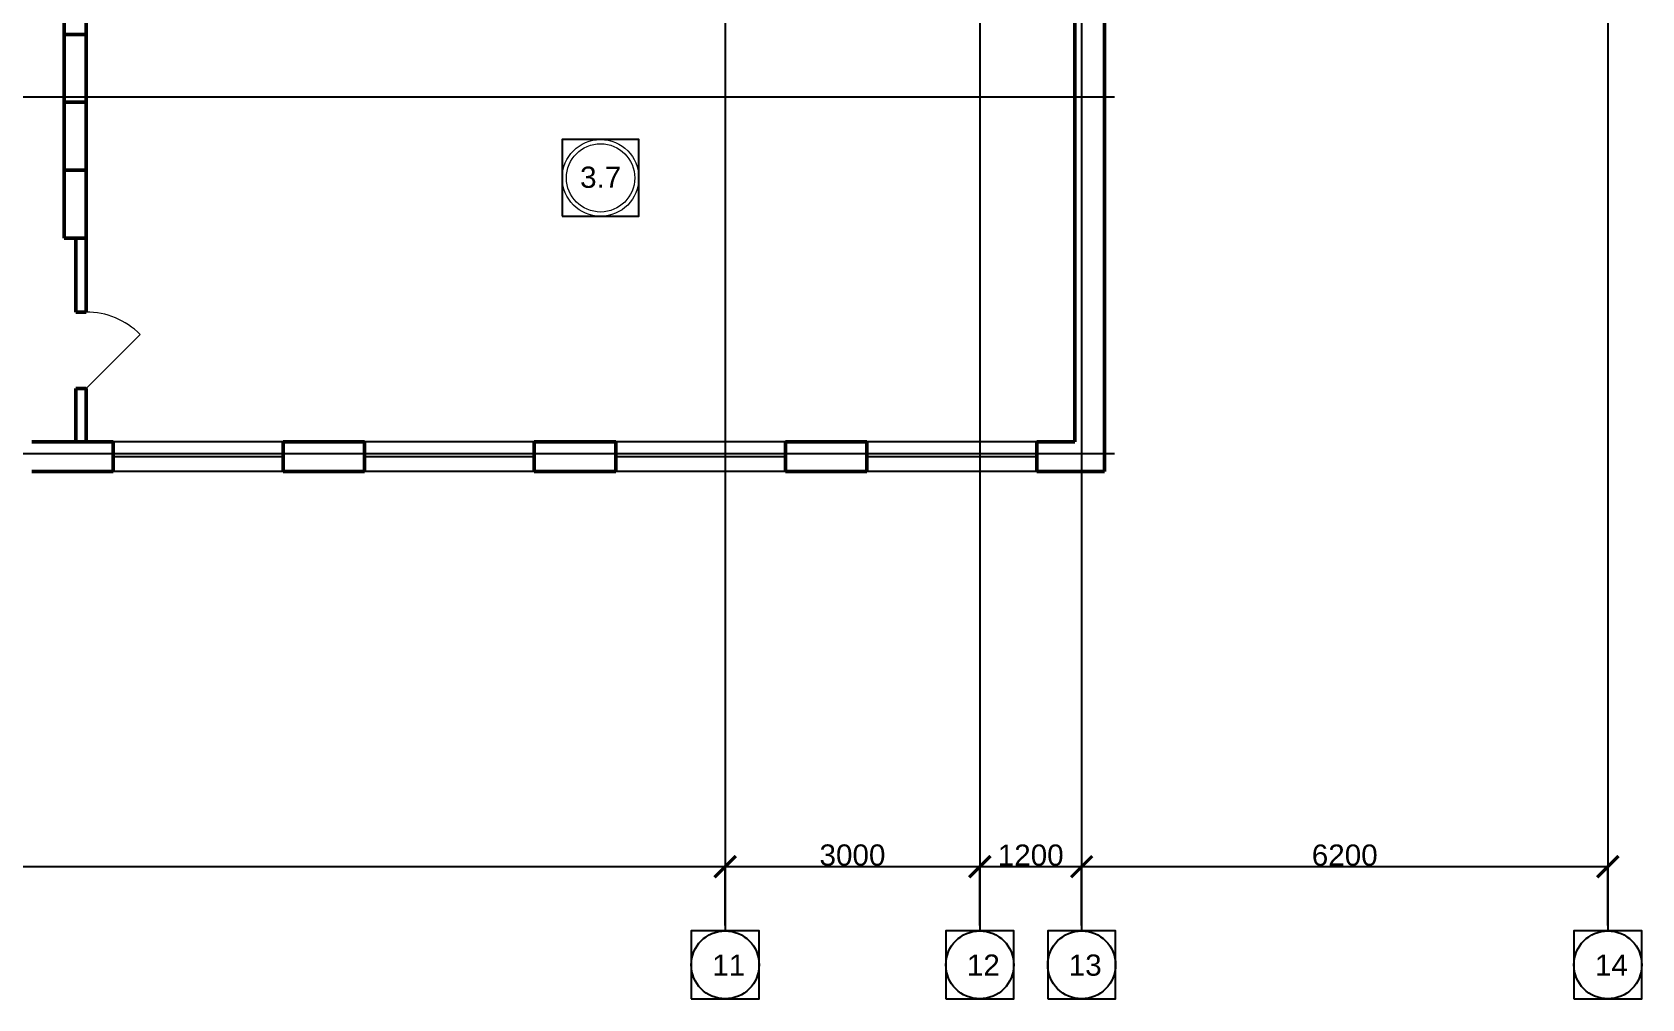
# Model space of a CAD drawing. Header units: metres. Extents: x 0 to 126, y 0 to 57.
# Drawn here: x 78.25 to 97.22, y 9.15 to 20.54 of the extents above; entities that cross this region are included whole.
import ezdxf
from ezdxf.enums import TextEntityAlignment as Align

# ---------------------------------------------------------------- set-up
doc = ezdxf.new("R2010")
doc.units = ezdxf.units.M
doc.linetypes.add('ACAD_ISO04W100', pattern=[30, 24, -3, 0, -3])
for name, color, linetype in [('YOLO_TABLE', 1, 'Continuous'), ('Окна', 127, 'Continuous'), ('Оси', 30, 'Continuous'), ('Осн надпись', 7, 'Continuous'), ('размеры оси', 163, 'Continuous')]:
    doc.layers.add(name, color=color, linetype=linetype)
doc.layers.add('Двери', color=250, linetype='Continuous', lineweight=5)
doc.layers.add('Стены', color=7, linetype='Continuous', lineweight=50)
doc.styles.get("Standard").update_dxf_attribs({"font": 'arial.ttf'})
doc.styles.add('Style-Arial', font='arial.ttf')
doc.dimstyles.new('100', dxfattribs={"dimtxt": 0.25, "dimasz": 0.25, "dimexe": 0.0125, "dimexo": 0.0625, "dimgap": 0.0065, "dimtad": 1, "dimlfac": 1000, "dimtxsty": 'Standard', "dimblk": 'ARCHTICK', "dimcen": 0.25, "dimadec": 0, "dimazin": 0, "dimtfac": 1, "dimtmove": 0, "dimatfit": 3, "dimldrblk": 'ARCHTICK', "dimfxl": 1, "dimarcsym": 0})

# ---------------------------------------------------------------- blocks, each defined once
blk = doc.blocks.new('_ArchTick')
at = {"color": 0, "linetype": 'ByBlock', "const_width": 0.15}
blk.add_lwpolyline([(-0.5, -0.5), (0.5, 0.5)], dxfattribs=at)
blk = doc.blocks.new('*D52')
at = {"layer": 'Defpoints', "color": 0, "transparency": 16777216}
for p in [(86.418, 10.71), (63.618, 9.953), (86.418, 9.953)]:
    blk.add_point(p, dxfattribs=at)
at = {"layer": 'размеры оси', "color": 0, "lineweight": -2, "transparency": 16777216}
for p, q in [((63.618, 10.016), (63.618, 10.723)), ((63.618, 10.71), (86.418, 10.71)), ((86.418, 10.016), (86.418, 10.723))]:
    blk.add_line(p, q, dxfattribs=at)
at = {"layer": 'размеры оси', "color": 0, "lineweight": -2, "transparency": 16777216, "xscale": 0.25, "yscale": 0.25, "zscale": 0.25, "rotation": 180}
blk.add_blockref('_ArchTick', (63.618, 10.71), dxfattribs=at)
at = {"layer": 'размеры оси', "color": 0, "lineweight": -2, "transparency": 16777216, "xscale": 0.25, "yscale": 0.25, "zscale": 0.25}
blk.add_blockref('_ArchTick', (86.418, 10.71), dxfattribs=at)
at = {"layer": 'размеры оси', "color": 0, "transparency": 16777216, "insert": (75.018, 10.844), "char_height": 0.25, "attachment_point": 5}
blk.add_mtext('22800', dxfattribs=at)
blk = doc.blocks.new('*D53')
at = {"layer": 'Defpoints', "color": 0, "transparency": 16777216}
for p in [(89.418, 10.71), (86.418, 9.953), (89.418, 9.953)]:
    blk.add_point(p, dxfattribs=at)
at = {"layer": 'размеры оси', "color": 0, "lineweight": -2, "transparency": 16777216}
for p, q in [((86.418, 10.016), (86.418, 10.723)), ((86.418, 10.71), (89.418, 10.71)), ((89.418, 10.016), (89.418, 10.723))]:
    blk.add_line(p, q, dxfattribs=at)
at = {"layer": 'размеры оси', "color": 0, "lineweight": -2, "transparency": 16777216, "xscale": 0.25, "yscale": 0.25, "zscale": 0.25, "rotation": 180}
blk.add_blockref('_ArchTick', (86.418, 10.71), dxfattribs=at)
at = {"layer": 'размеры оси', "color": 0, "lineweight": -2, "transparency": 16777216, "xscale": 0.25, "yscale": 0.25, "zscale": 0.25}
blk.add_blockref('_ArchTick', (89.418, 10.71), dxfattribs=at)
at = {"layer": 'размеры оси', "color": 0, "transparency": 16777216, "insert": (87.918, 10.845), "char_height": 0.25, "attachment_point": 5}
blk.add_mtext('3000', dxfattribs=at)
blk = doc.blocks.new('*D54')
at = {"layer": 'Defpoints', "color": 0, "transparency": 16777216}
for p in [(90.618, 10.71), (89.418, 9.953), (90.618, 9.953)]:
    blk.add_point(p, dxfattribs=at)
at = {"layer": 'размеры оси', "color": 0, "lineweight": -2, "transparency": 16777216}
for p, q in [((89.418, 10.016), (89.418, 10.723)), ((89.418, 10.71), (90.618, 10.71)), ((90.618, 10.016), (90.618, 10.723))]:
    blk.add_line(p, q, dxfattribs=at)
at = {"layer": 'размеры оси', "color": 0, "lineweight": -2, "transparency": 16777216, "xscale": 0.25, "yscale": 0.25, "zscale": 0.25, "rotation": 180}
blk.add_blockref('_ArchTick', (89.418, 10.71), dxfattribs=at)
at = {"layer": 'размеры оси', "color": 0, "lineweight": -2, "transparency": 16777216, "xscale": 0.25, "yscale": 0.25, "zscale": 0.25}
blk.add_blockref('_ArchTick', (90.618, 10.71), dxfattribs=at)
at = {"layer": 'размеры оси', "color": 0, "transparency": 16777216, "insert": (90.018, 10.844), "char_height": 0.25, "attachment_point": 5}
blk.add_mtext('1200', dxfattribs=at)
blk = doc.blocks.new('*D55')
at = {"layer": 'Defpoints', "color": 0, "transparency": 16777216}
for p in [(96.818, 10.71), (90.618, 9.953), (96.818, 9.953)]:
    blk.add_point(p, dxfattribs=at)
at = {"layer": 'размеры оси', "color": 0, "lineweight": -2, "transparency": 16777216}
for p, q in [((90.618, 10.016), (90.618, 10.723)), ((90.618, 10.71), (96.818, 10.71)), ((96.818, 10.016), (96.818, 10.723))]:
    blk.add_line(p, q, dxfattribs=at)
at = {"layer": 'размеры оси', "color": 0, "lineweight": -2, "transparency": 16777216, "xscale": 0.25, "yscale": 0.25, "zscale": 0.25, "rotation": 180}
blk.add_blockref('_ArchTick', (90.618, 10.71), dxfattribs=at)
at = {"layer": 'размеры оси', "color": 0, "lineweight": -2, "transparency": 16777216, "xscale": 0.25, "yscale": 0.25, "zscale": 0.25}
blk.add_blockref('_ArchTick', (96.818, 10.71), dxfattribs=at)
at = {"layer": 'размеры оси', "color": 0, "transparency": 16777216, "insert": (93.718, 10.844), "char_height": 0.25, "attachment_point": 5}
blk.add_mtext('6200', dxfattribs=at)

msp = doc.modelspace()

# ---------------------------------------------------------------- linework, layer by layer
at = {"color": 7, "linetype": 'Continuous', "lineweight": 13}
for radius in [0.452013, 0.402013]:
    msp.add_circle((84.950114, 18.824381), radius, dxfattribs=at)
at = {"layer": 'YOLO_TABLE'}
for points in [[(84.498101, 18.372368), (85.402127, 18.372368), (85.402127, 19.276394), (84.498101, 19.276394)], [(86.018344, 9.153137), (86.818344, 9.153137), (86.818344, 9.953137), (86.018344, 9.953137)], [(89.018344, 9.153137), (89.818344, 9.153137), (89.818344, 9.953137), (89.018344, 9.953137)], [(90.218344, 9.153137), (91.018344, 9.153137), (91.018344, 9.953137), (90.218344, 9.953137)], [(96.418344, 9.153137), (97.218344, 9.153137), (97.218344, 9.953137), (96.418344, 9.953137)]]:
    msp.add_lwpolyline(points, close=True, dxfattribs=at)
at = {"layer": 'Двери'}
msp.add_line((78.888344, 16.344165), (79.52474, 16.980561), dxfattribs=at)
msp.add_arc((78.888344, 16.344165), 0.9, 45, 90, dxfattribs=at)
at = {"layer": 'Окна'}
for p, q in [((81.208344, 15.714514), (79.208344, 15.714514)), ((84.168344, 15.714514), (82.168344, 15.714514)), ((87.128344, 15.714514), (85.128344, 15.714514)), ((90.088344, 15.714514), (88.088344, 15.714514)), ((81.208344, 15.539514), (79.208344, 15.539514)), ((81.208344, 15.364514), (79.208344, 15.364514)), ((84.168344, 15.539514), (82.168344, 15.539514)), ((84.168344, 15.364514), (82.168344, 15.364514)), ((87.128344, 15.539514), (85.128344, 15.539514)), ((87.128344, 15.364514), (85.128344, 15.364514)), ((90.088344, 15.539514), (88.088344, 15.539514)), ((90.088344, 15.364514), (88.088344, 15.364514))]:
    msp.add_line(p, q, dxfattribs=at)
at = {"layer": 'Оси', "linetype": 'ACAD_ISO04W100', "ltscale": 40}
for p, q in [((86.418344, 53.974514), (86.418344, 9.953137)), ((89.418344, 53.974514), (89.418344, 9.953137)), ((90.618344, 53.974514), (90.618344, 9.953137)), ((96.818344, 40.774514), (96.818344, 9.953137)), ((91.004243, 19.774514), (6.268647, 19.774514)), ((91.004243, 15.574514), (6.268647, 15.574514))]:
    msp.add_line(p, q, dxfattribs=at)
at = {"layer": 'Осн надпись', "ltscale": 40}
for centre in [(86.418344, 9.553137), (89.418344, 9.553137), (90.618344, 9.553137), (96.818344, 9.553137)]:
    msp.add_circle(centre, 0.4, dxfattribs=at)
at = {"layer": 'Стены'}
for p, q in [((90.888344, 15.364514), (90.888344, 23.064514)), ((78.888344, 17.244165), (78.888344, 22.714514)), ((90.538344, 15.714514), (90.538344, 22.714514)), ((78.768344, 17.244165), (78.768344, 18.114514)), ((78.768344, 17.244165), (78.888344, 17.244165)), ((78.768344, 15.714514), (78.768344, 16.344165)), ((78.768344, 16.344165), (78.888344, 16.344165)), ((78.888344, 15.714514), (78.888344, 16.344165)), ((79.208344, 15.714514), (78.248344, 15.714514)), ((79.208344, 15.714514), (79.208344, 15.364514)), ((82.168344, 15.714514), (81.208344, 15.714514)), ((81.208344, 15.714514), (81.208344, 15.364514)), ((82.168344, 15.714514), (82.168344, 15.364514)), ((85.128344, 15.714514), (84.168344, 15.714514)), ((84.168344, 15.714514), (84.168344, 15.364514)), ((85.128344, 15.714514), (85.128344, 15.364514)), ((88.088344, 15.714514), (87.128344, 15.714514)), ((87.128344, 15.714514), (87.128344, 15.364514)), ((88.088344, 15.714514), (88.088344, 15.364514)), ((90.538344, 15.714514), (90.088344, 15.714514)), ((90.088344, 15.714514), (90.088344, 15.364514)), ((79.208344, 15.364514), (78.248344, 15.364514)), ((82.168344, 15.364514), (81.208344, 15.364514)), ((85.128344, 15.364514), (84.168344, 15.364514)), ((88.088344, 15.364514), (87.128344, 15.364514)), ((90.888344, 15.364514), (90.088344, 15.364514))]:
    msp.add_line(p, q, dxfattribs=at)
for points in [[(78.628344, 20.514514), (78.888344, 20.514514), (78.888344, 21.314514), (78.628344, 21.314514)], [(78.628344, 19.714514), (78.888344, 19.714514), (78.888344, 20.514514), (78.628344, 20.514514)], [(78.628344, 18.914514), (78.888344, 18.914514), (78.888344, 19.714514), (78.628344, 19.714514)], [(78.628344, 18.114514), (78.888344, 18.114514), (78.888344, 18.914514), (78.628344, 18.914514)]]:
    msp.add_lwpolyline(points, close=True, dxfattribs=at)

# ---------------------------------------------------------------- texts
at = {"color": 7, "linetype": 'Continuous', "lineweight": 13, "style": 'Style-Arial'}
msp.add_text('3.7', height=0.25, dxfattribs=at).set_placement((84.708559, 18.957131), align=Align.TOP_LEFT)
at = {"layer": 'Осн надпись', "char_height": 0.25, "attachment_point": 1}
for s, insert in [('11', (86.265804, 9.675019)), ('12', (89.265804, 9.675019)), ('13', (90.465804, 9.675019)), ('14', (96.665804, 9.675019))]:
    msp.add_mtext_dynamic_manual_height_columns(s, width=0.25, gutter_width=0.0125, heights=[0], dxfattribs=dict(at, insert=insert))

# ---------------------------------------------------------------- dimensions: what is measured, and where the dimension line sits
at = {"layer": 'размеры оси'}
for base, p1, p2, picture, middle in [((86.418344, 10.710331), (63.618344, 9.953137), (86.418344, 9.953137), '*D52', (75.018344, 10.844474)), ((89.418344, 10.710331), (86.418344, 9.953137), (89.418344, 9.953137), '*D53', (87.918344, 10.84456)), ((90.618344, 10.710331), (89.418344, 9.953137), (90.618344, 9.953137), '*D54', (90.018344, 10.844474)), ((96.818344, 10.710331), (90.618344, 9.953137), (96.818344, 9.953137), '*D55', (93.718344, 10.844474))]:
    dim = msp.add_linear_dim(base=base, p1=p1, p2=p2, dimstyle='100', override={"dimtmove": 1, "dimfxl": 0}, dxfattribs=at)
    dim.commit()
    dim.dimension.update_dxf_attribs({"geometry": picture, "text_midpoint": middle})

doc.saveas('drawing.dxf')
